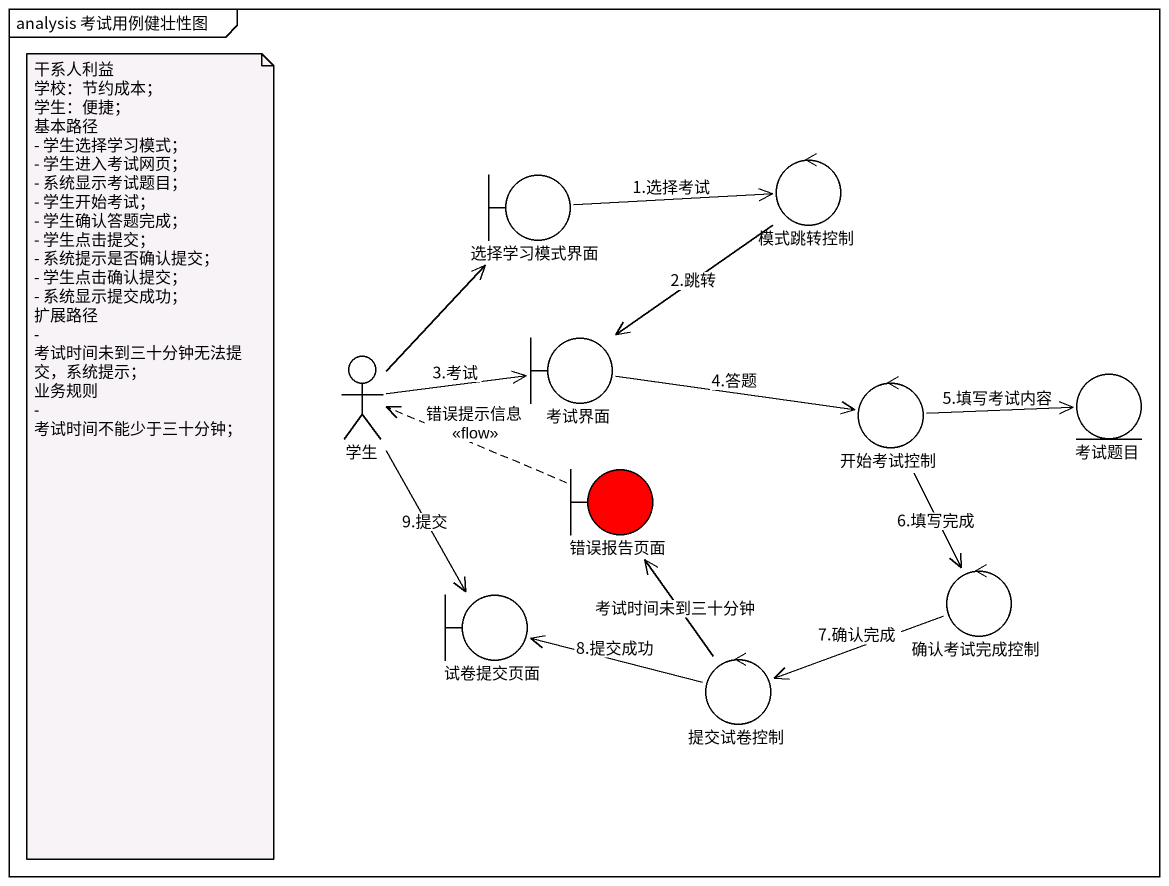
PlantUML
@startuml
mainframe analysis 考试用例健壮性图
boundary 选择学习模式界面
control 模式跳转控制
boundary 考试界面
actor 学生
control 开始考试控制
entity 考试题目
boundary 错误报告页面 #FF0000
boundary 试卷提交页面
control 确认考试完成控制
control 提交试卷控制
选择学习模式界面 -right-> 模式跳转控制 : 1.选择考试
模式跳转控制 --> 考试界面 : 2.跳转
考试界面 -right-> 开始考试控制 : 4.答题
学生 -up-> 选择学习模式界面
学生 -right-> 考试界面 : 3.考试
学生 --> 试卷提交页面 : 9.提交
开始考试控制 -right-> 考试题目 : 5.填写考试内容
开始考试控制 --> 确认考试完成控制 : 6.填写完成
错误报告页面 .left.> 学生 : 错误提示信息\n<<flow>>
确认考试完成控制 -left-> 提交试卷控制 : 7.确认完成
提交试卷控制 -up-> 错误报告页面 : 考试时间未到三十分钟
提交试卷控制 -left-> 试卷提交页面 : 8.提交成功
note as N1
  干系人利益
  学校：节约成本；
  学生：便捷；
  基本路径
  - 学生选择学习模式；
  - 学生进入考试网页；
  - 系统显示考试题目；
  - 学生开始考试；
  - 学生确认答题完成；
  - 学生点击提交；
  - 系统提示是否确认提交；
  - 学生点击确认提交；
  - 系统显示提交成功；
  扩展路径
  - 考试时间未到三十分钟无法提交，系统提示；
  业务规则
  - 考试时间不能少于三十分钟；
end note
@enduml
